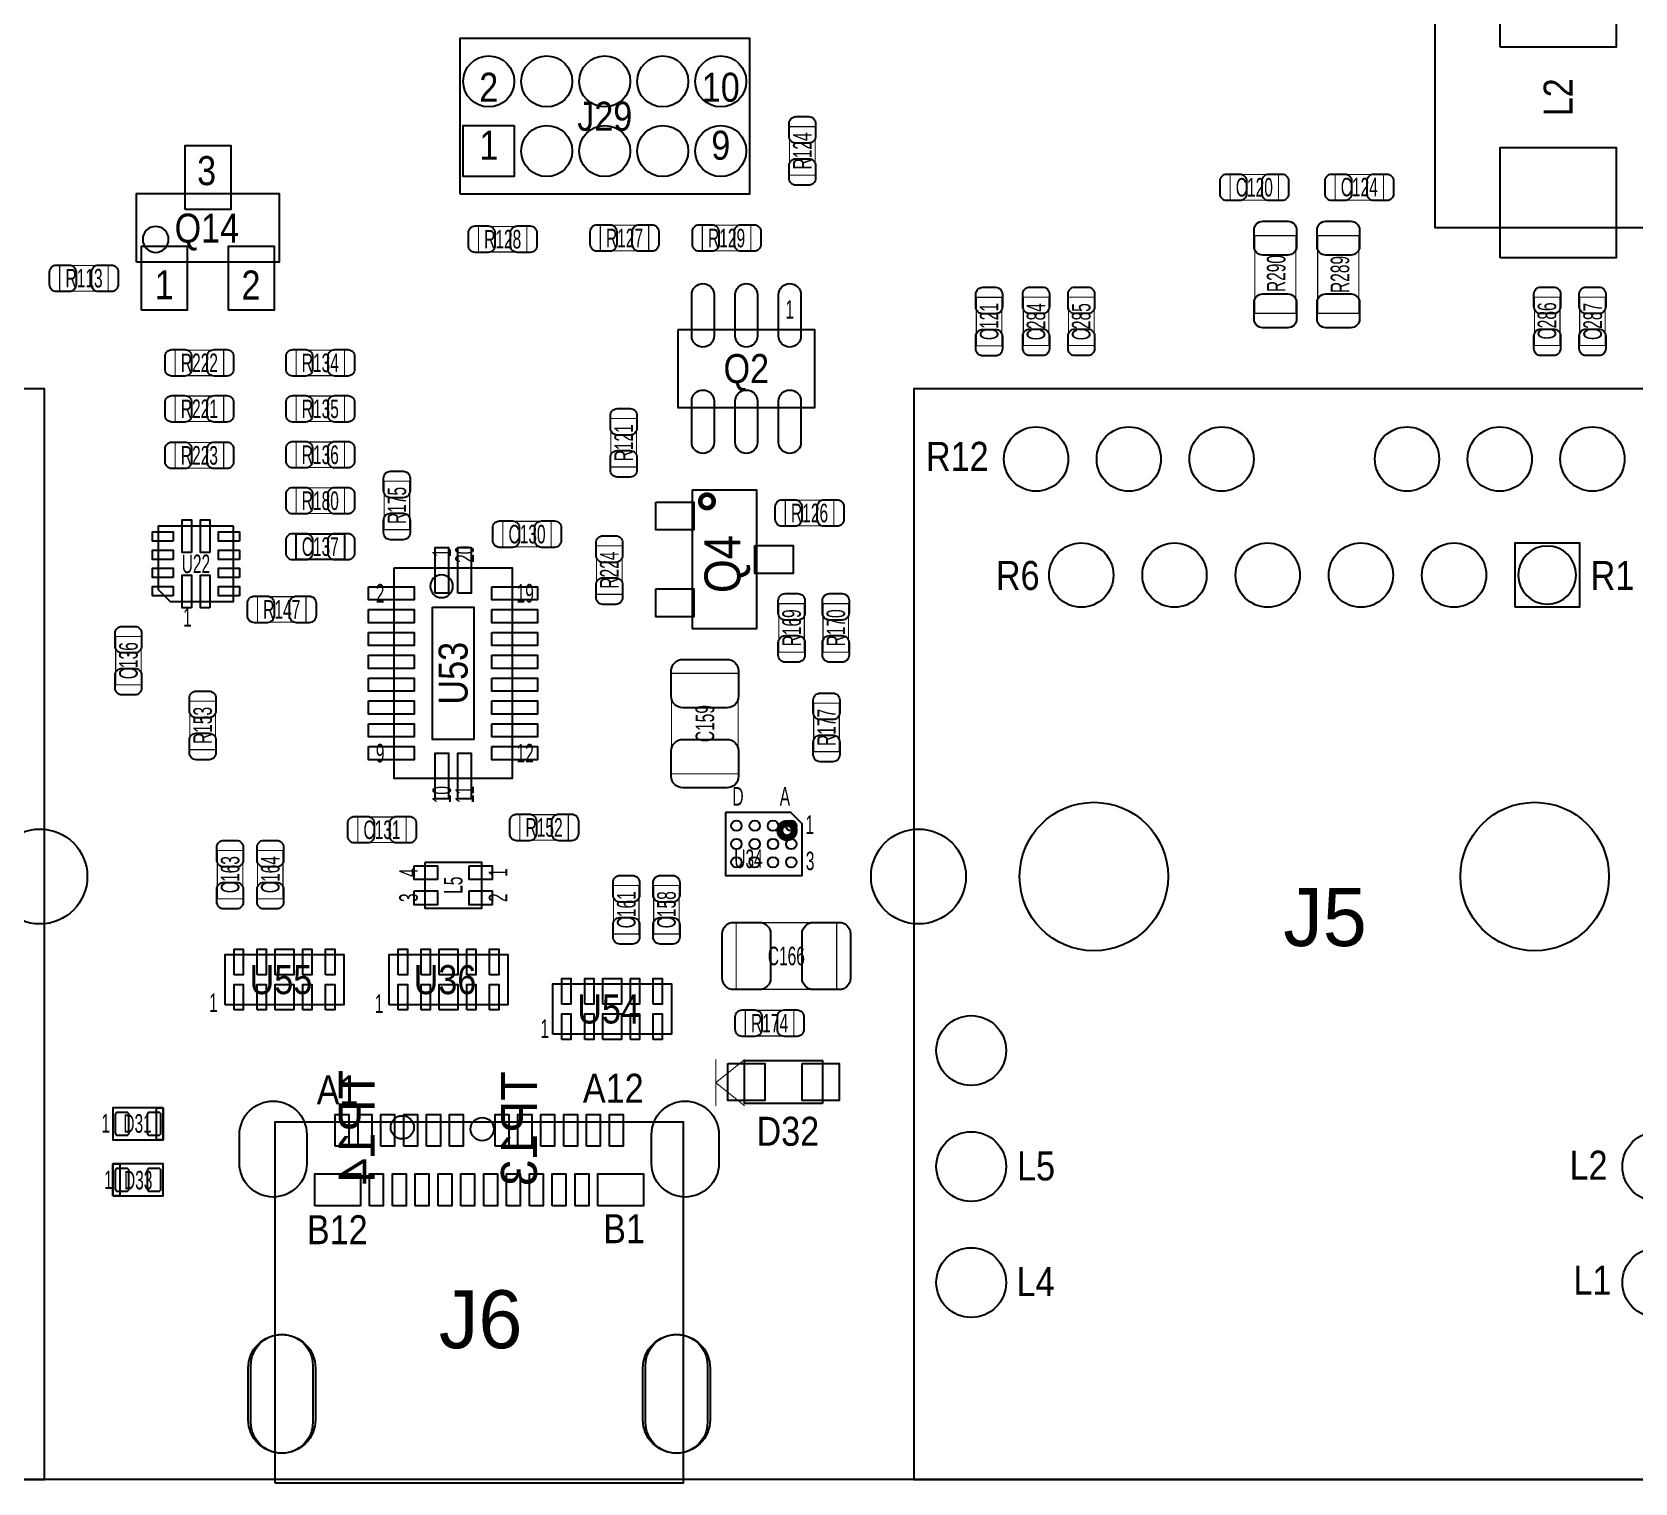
# Model space of a CAD drawing. Extents: x -31 to 174, y -12 to 124.
# Drawn here: x 85.89 to 120.98, y -0.08 to 31.69 of the extents above; entities that cross this region are included whole.
import ezdxf
from ezdxf.enums import TextEntityAlignment as Align

# ---------------------------------------------------------------- set-up
doc = ezdxf.new("R2010")
doc.units = 0
for name, color, linetype in [('BG_OUTLINE', 3, 'CONTINUOUS'), ('PG_ASSEMBLY_TOP', 140, 'CONTINUOUS'), ('PIN_BOTTOM', 2, 'CONTINUOUS'), ('PIN_TOP', 160, 'CONTINUOUS'), ('RD_ASSEMBLY_BOTTOM', 140, 'CONTINUOUS'), ('RD_ASSEMBLY_TOP', 140, 'CONTINUOUS')]:
    doc.layers.add(name, color=color, linetype=linetype)

msp = doc.modelspace()

# ---------------------------------------------------------------- linework, layer by layer
at = {"layer": 'BG_OUTLINE'}
msp.add_lwpolyline([(0, 0), (0, 46.233588), (5.526532, 46.233588, 0.413393), (6.522212, 47.232062), (6.522212, 48.731932, 0.414214), (5.522214, 49.73193), (0, 49.73193), (0, 74.98207), (5.522214, 74.98207, 0.414214), (6.522212, 75.982068), (6.522212, 77.481938, 0.413393), (5.526532, 78.480412), (0, 78.480412), (0, 89.662), (150.622, 89.662), (150.622, 0)], format="xyb", close=True, dxfattribs=at)
at = {"layer": 'PG_ASSEMBLY_TOP'}
for points in [[(121.995184, 27.40914), (121.995184, 33.1089), (116.595144, 33.1089), (116.595144, 27.40914), (121.995184, 27.40914)], [(95.25, 28.1432), (101.6, 28.1432), (101.6, 31.5468), (95.25, 31.5468), (95.25, 28.1432)], [(88.175592, 26.652728), (88.175592, 28.152852), (91.295728, 28.152852), (91.295728, 26.652728), (88.175592, 26.652728)], [(100.023676, 25.170384), (100.023676, 23.470616), (103.023924, 23.470616), (103.023924, 25.170384), (100.023676, 25.170384)], [(68.628006, 0), (86.15807, 0), (86.15807, 23.880064), (68.628006, 23.880064), (68.628006, 0)], [(105.192322, 0), (122.722386, 0), (122.722386, 23.880064), (105.192322, 23.880064), (105.192322, 0)], [(90.299032, 20.870672), (88.649048, 20.870672), (88.649048, 19.485356), (88.913716, 19.220688), (90.299032, 19.220688), (90.299032, 20.870672)], [(91.666822, 20.141692), (91.666822, 20.701508), (92.727018, 20.701508), (92.727018, 20.141692), (91.666822, 20.141692)], [(93.805248, 19.95043), (93.805248, 15.35049), (96.405192, 15.35049), (96.405192, 19.95043), (93.805248, 19.95043)], [(101.067362, 14.601698), (101.067362, 13.221462), (102.747318, 13.221462), (102.747318, 14.351508), (102.497382, 14.601698), (101.067362, 14.601698)], [(94.48292, 13.51026), (94.48292, 12.5095), (95.7326, 12.5095), (95.7326, 13.51026), (94.48292, 13.51026)], [(103.18877, 8.231632), (101.48697, 8.231632), (101.48697, 9.171432), (103.18877, 9.171432), (103.18877, 8.231632)], [(88.75776, 8.135112), (87.65794, 8.135112), (87.65794, 7.435088), (88.75776, 7.435088), (88.75776, 8.135112)], [(91.205304, -0.0762), (100.145088, -0.0762), (100.145088, 7.823708), (91.205304, 7.823708), (91.205304, -0.0762)], [(87.65794, 6.210808), (88.75776, 6.210808), (88.75776, 6.910832), (87.65794, 6.910832), (87.65794, 6.210808)]]:
    msp.add_lwpolyline(points, dxfattribs=at)
for points, const_width in [([(102.470712, 29.615638), (103.030528, 29.615638), (103.030528, 28.555442), (102.470712, 28.555442), (102.470712, 29.615638)], 0.024892), ([(112.114838, 28.009342), (112.114838, 28.569158), (113.175034, 28.569158), (113.175034, 28.009342), (112.114838, 28.009342)], 0.024892), ([(115.472972, 28.569158), (115.472972, 28.009342), (114.412776, 28.009342), (114.412776, 28.569158), (115.472972, 28.569158)], 0.024892), ([(95.659702, 26.872692), (95.659702, 27.432508), (96.719898, 27.432508), (96.719898, 26.872692), (95.659702, 26.872692)], 0.024892), ([(99.386898, 27.457908), (99.386898, 26.898092), (98.326702, 26.898092), (98.326702, 27.457908), (99.386898, 27.457908)], 0.024892), ([(101.622098, 27.457908), (101.622098, 26.898092), (100.561902, 26.898092), (100.561902, 27.457908), (101.622098, 27.457908)], 0.024892), ([(113.555018, 25.529286), (112.654842, 25.529286), (112.654842, 27.229054), (113.555018, 27.229054), (113.555018, 25.529286)], 0.024892), ([(114.932968, 25.529286), (114.032792, 25.529286), (114.032792, 27.229054), (114.932968, 27.229054), (114.932968, 25.529286)], 0.024892), ([(86.491572, 26.016712), (86.491572, 26.576528), (87.551768, 26.576528), (87.551768, 26.016712), (86.491572, 26.016712)], 0.024892), ([(106.558842, 25.879298), (107.118658, 25.879298), (107.118658, 24.819102), (106.558842, 24.819102), (106.558842, 25.879298)], 0.024892), ([(108.147358, 24.825452), (107.587542, 24.825452), (107.587542, 25.885648), (108.147358, 25.885648), (108.147358, 24.825452)], 0.024892), ([(109.13745, 24.825452), (108.577634, 24.825452), (108.577634, 25.885648), (109.13745, 25.885648), (109.13745, 24.825452)], 0.024892), ([(119.337328, 24.825452), (118.777512, 24.825452), (118.777512, 25.885648), (119.337328, 25.885648), (119.337328, 24.825452)], 0.024892), ([(120.32742, 24.825452), (119.767604, 24.825452), (119.767604, 25.885648), (120.32742, 25.885648), (120.32742, 24.825452)], 0.024892), ([(89.020142, 24.16556), (89.020142, 24.725376), (90.080338, 24.725376), (90.080338, 24.16556), (89.020142, 24.16556)], 0.024892), ([(92.727018, 24.725376), (92.727018, 24.16556), (91.666822, 24.16556), (91.666822, 24.725376), (92.727018, 24.725376)], 0.024892), ([(90.080338, 23.719536), (90.080338, 23.15972), (89.020142, 23.15972), (89.020142, 23.719536), (90.080338, 23.719536)], 0.024892), ([(91.666822, 23.15972), (91.666822, 23.719536), (92.727018, 23.719536), (92.727018, 23.15972), (91.666822, 23.15972)], 0.024892), ([(99.118928, 22.16531), (98.559112, 22.16531), (98.559112, 23.225506), (99.118928, 23.225506), (99.118928, 22.16531)], 0.024892), ([(89.020142, 22.140164), (89.020142, 22.69998), (90.080338, 22.69998), (90.080338, 22.140164), (89.020142, 22.140164)], 0.024892), ([(92.727018, 22.713696), (92.727018, 22.15388), (91.666822, 22.15388), (91.666822, 22.713696), (92.727018, 22.713696)], 0.024892), ([(93.593412, 21.853398), (94.153228, 21.853398), (94.153228, 20.793202), (93.593412, 20.793202), (93.593412, 21.853398)], 0.024892), ([(91.666822, 21.14804), (91.666822, 21.707856), (92.727018, 21.707856), (92.727018, 21.14804), (91.666822, 21.14804)], 0.024892), ([(102.378002, 20.878292), (102.378002, 21.438108), (103.438198, 21.438108), (103.438198, 20.878292), (102.378002, 20.878292)], 0.024892), ([(96.193102, 20.416012), (96.193102, 20.975828), (97.253298, 20.975828), (97.253298, 20.416012), (96.193102, 20.416012)], 0.024892), ([(98.244152, 20.438618), (98.803968, 20.438618), (98.803968, 19.378422), (98.244152, 19.378422), (98.244152, 20.438618)], 0.024892), ([(91.883738, 19.327368), (91.883738, 18.767552), (90.823542, 18.767552), (90.823542, 19.327368), (91.883738, 19.327368)], 0.024892), ([(102.234492, 19.173698), (102.794308, 19.173698), (102.794308, 18.113502), (102.234492, 18.113502), (102.234492, 19.173698)], 0.024892), ([(103.762048, 18.113502), (103.202232, 18.113502), (103.202232, 19.173698), (103.762048, 19.173698), (103.762048, 18.113502)], 0.024892), ([(87.715852, 18.454878), (88.275668, 18.454878), (88.275668, 17.394682), (87.715852, 17.394682), (87.715852, 18.454878)], 0.024892), ([(101.347016, 15.448026), (99.887024, 15.448026), (99.887024, 17.648174), (101.347016, 17.648174), (101.347016, 15.448026)], 0.024892), ([(89.901268, 15.977362), (89.341452, 15.977362), (89.341452, 17.037558), (89.901268, 17.037558), (89.901268, 15.977362)], 0.024892), ([(103.558848, 15.934182), (102.999032, 15.934182), (102.999032, 16.994378), (103.558848, 16.994378), (103.558848, 15.934182)], 0.024892), ([(94.078298, 14.503908), (94.078298, 13.944092), (93.018102, 13.944092), (93.018102, 14.503908), (94.078298, 14.503908)], 0.024892), ([(96.566482, 13.994892), (96.566482, 14.554708), (97.626678, 14.554708), (97.626678, 13.994892), (96.566482, 13.994892)], 0.024892), ([(90.501978, 12.71143), (89.942162, 12.71143), (89.942162, 13.771626), (90.501978, 13.771626), (90.501978, 12.71143)], 0.024892), ([(90.822018, 13.771626), (91.381834, 13.771626), (91.381834, 12.71143), (90.822018, 12.71143), (90.822018, 13.771626)], 0.024892), ([(98.615246, 13.002006), (99.175062, 13.002006), (99.175062, 11.94181), (98.615246, 11.94181), (98.615246, 13.002006)], 0.024892), ([(100.054918, 11.94181), (99.495102, 11.94181), (99.495102, 13.002006), (100.054918, 13.002006), (100.054918, 11.94181)], 0.024892), ([(101.300026, 10.730484), (101.300026, 12.190476), (103.500174, 12.190476), (103.500174, 10.730484), (101.300026, 10.730484)], 0.024892), ([(101.502972, 9.709912), (101.502972, 10.269728), (102.563168, 10.269728), (102.563168, 9.709912), (101.502972, 9.709912)], 0.024892), ([(100.85451, 8.687308), (100.85451, 9.195308)], 0.0254), ([(101.48951, 9.195308), (100.85451, 8.687308)], 0.0254), ([(100.85451, 8.179308), (100.85451, 8.687308)], 0.0254), ([(100.85451, 8.687308), (101.48951, 8.179308)], 0.0254)]:
    msp.add_lwpolyline(points, dxfattribs=dict(at, const_width=const_width))
msp.add_lwpolyline([(88.876632, 27.14879, 1), (88.308688, 27.14879, 1)], format="xyb", close=True, dxfattribs=at)
for points in [[(100.343716, 21.662136), (101.743764, 21.662136), (101.743764, 18.622264), (100.343716, 18.622264)], [(90.112088, 10.39241), (90.112088, 11.49223), (92.712032, 11.49223), (92.712032, 10.39241)], [(93.703648, 10.39241), (93.703648, 11.49223), (96.303592, 11.49223), (96.303592, 10.39241)], [(97.285048, 9.74979), (97.285048, 10.84961), (99.884992, 10.84961), (99.884992, 9.74979)], [(88.75776, 8.135112), (88.75776, 7.435088), (88.6079, 7.435088), (88.6079, 8.135112)], [(87.65794, 6.210808), (87.65794, 6.910832), (87.8078, 6.910832), (87.8078, 6.210808)]]:
    msp.add_lwpolyline(points, close=True, dxfattribs=at)
for points, const_width in [([(100.810822, 21.4122, 1), (100.514658, 21.4122, 1), (100.810822, 21.4122)], 0.1016), ([(102.573074, 14.207236, 0.999644), (102.258114, 14.207236, 1.000356), (102.573074, 14.207236)], 0.1524)]:
    msp.add_lwpolyline(points, format="xyb", dxfattribs=dict(at, const_width=const_width))
for points in [[(119.69242, 19.800062, 1), (118.42242, 19.800062, 1), (119.69242, 19.800062)], [(95.101156, 19.55546, 1), (94.601284, 19.55546, 1), (95.101156, 19.55546)]]:
    msp.add_lwpolyline(points, format="xyb", dxfattribs=at)
at = {"layer": 'PIN_BOTTOM'}
for points in [[(96.4438, 29.6418), (96.4438, 28.5242), (95.3262, 28.5242), (95.3262, 29.6418)], [(118.353332, 19.095974), (118.353332, 20.503896), (119.761254, 20.503896), (119.761254, 19.095974)]]:
    msp.add_lwpolyline(points, close=True, dxfattribs=at)
for points in [[(91.901264, 7.547102), (91.901264, 6.92023, -1), (90.428064, 6.92023), (90.428064, 7.547102, -1)], [(99.449128, 6.92023), (99.449128, 7.547102, -1), (100.922328, 7.547102), (100.922328, 6.92023, -1)], [(92.032201, 2.496693), (92.032201, 1.250823, -1), (90.678127, 1.250823), (90.678127, 2.496693, -1)], [(100.672265, 2.496693), (100.672265, 1.250823, -1), (99.318191, 1.250823), (99.318191, 2.496693, -1)]]:
    msp.add_lwpolyline(points, format="xyb", close=True, dxfattribs=at)
for centre, radius in [((95.885, 30.607), 0.5588), ((97.155, 30.607), 0.5588), ((98.425, 30.607), 0.5588), ((99.695, 30.607), 0.5588), ((100.965, 30.607), 0.5588), ((97.155, 29.083), 0.5588), ((98.425, 29.083), 0.5588), ((99.695, 29.083), 0.5588), ((100.965, 29.083), 0.5588), ((107.86745, 22.340062), 0.703961), ((109.897418, 22.340062), 0.703961), ((111.927386, 22.340062), 0.703961), ((115.987322, 22.340062), 0.703961), ((118.017544, 22.340062), 0.703961), ((120.047512, 22.340062), 0.703961), ((108.857542, 19.800062), 0.703961), ((110.897416, 19.800062), 0.703961), ((112.937544, 19.800062), 0.703961), ((114.977418, 19.800062), 0.703961), ((117.017546, 19.800062), 0.703961), ((109.13237, 13.200126), 1.624965), ((118.782338, 13.200126), 1.624965), ((86.057994, 13.200126), 1.038987), ((105.292398, 13.200126), 1.038987), ((106.447336, 9.390126), 0.764032), ((93.992446, 7.708646), 0.254), ((95.742506, 7.6708), 0.254), ((106.447336, 6.850126), 0.764032), ((121.467372, 6.850126), 0.764032), ((106.447336, 4.310126), 0.764032), ((121.467372, 4.310126), 0.764032)]:
    msp.add_circle(centre, radius, dxfattribs=at)
at = {"layer": 'PIN_TOP'}
for points in [[(118.025164, 31.35884), (118.025164, 33.77184), (120.565164, 33.77184), (120.565164, 31.35884)], [(96.4438, 29.6418), (96.4438, 28.5242), (95.3262, 28.5242), (95.3262, 29.6418)], [(89.235534, 27.80284), (89.235534, 29.202888), (90.235532, 29.202888), (90.235532, 27.80284)], [(118.025164, 26.7462), (118.025164, 29.1592), (120.565164, 29.1592), (120.565164, 26.7462)], [(88.285574, 25.602692), (88.285574, 27.00274), (89.285572, 27.00274), (89.285572, 25.602692)], [(90.185494, 25.602692), (90.185494, 27.00274), (91.185492, 27.00274), (91.185492, 25.602692)], [(99.539806, 21.39696), (100.378006, 21.39696), (100.378006, 20.78736), (99.539806, 20.78736)], [(88.977724, 20.544028), (88.520524, 20.544028), (88.520524, 20.747228), (88.977724, 20.747228)], [(89.375742, 20.295616), (89.172542, 20.295616), (89.172542, 21.006816), (89.375742, 21.006816)], [(89.775538, 20.295616), (89.572338, 20.295616), (89.572338, 21.006816), (89.775538, 21.006816)], [(90.427556, 20.544028), (89.970356, 20.544028), (89.970356, 20.747228), (90.427556, 20.747228)], [(94.71025, 19.400266), (94.71025, 20.400264), (95.000318, 20.400264), (95.000318, 19.400266)], [(95.210122, 19.400266), (95.210122, 20.400264), (95.50019, 20.400264), (95.50019, 19.400266)], [(101.709474, 20.447), (102.547674, 20.447), (102.547674, 19.8374), (101.709474, 19.8374)], [(118.353332, 19.095974), (118.353332, 20.503896), (119.761254, 20.503896), (119.761254, 19.095974)], [(88.977724, 20.143978), (88.520524, 20.143978), (88.520524, 20.347178), (88.977724, 20.347178)], [(90.427556, 20.143978), (89.970356, 20.143978), (89.970356, 20.347178), (90.427556, 20.347178)], [(88.977724, 19.744182), (88.520524, 19.744182), (88.520524, 19.947382), (88.977724, 19.947382)], [(89.375742, 19.084544), (89.172542, 19.084544), (89.172542, 19.795744), (89.375742, 19.795744)], [(89.775538, 19.084544), (89.572338, 19.084544), (89.572338, 19.795744), (89.775538, 19.795744)], [(90.427556, 19.744182), (89.970356, 19.744182), (89.970356, 19.947382), (90.427556, 19.947382)], [(88.977724, 19.344132), (88.520524, 19.344132), (88.520524, 19.547332), (88.977724, 19.547332)], [(90.427556, 19.344132), (89.970356, 19.344132), (89.970356, 19.547332), (90.427556, 19.547332)], [(93.255211, 19.545554), (94.255209, 19.545554), (94.255209, 19.255486), (93.255211, 19.255486)], [(95.955231, 19.545554), (96.955229, 19.545554), (96.955229, 19.255486), (95.955231, 19.255486)], [(99.539806, 19.49704), (100.378006, 19.49704), (100.378006, 18.88744), (99.539806, 18.88744)], [(93.255211, 19.045428), (94.255209, 19.045428), (94.255209, 18.75536), (93.255211, 18.75536)], [(94.655259, 19.100419), (95.555181, 19.100419), (95.555181, 16.200501), (94.655259, 16.200501)], [(95.955231, 19.045428), (96.955229, 19.045428), (96.955229, 18.75536), (95.955231, 18.75536)], [(93.255211, 18.545556), (94.255209, 18.545556), (94.255209, 18.255488), (93.255211, 18.255488)], [(95.955231, 18.545556), (96.955229, 18.545556), (96.955229, 18.255488), (95.955231, 18.255488)], [(93.255211, 18.04543), (94.255209, 18.04543), (94.255209, 17.755362), (93.255211, 17.755362)], [(95.955231, 18.04543), (96.955229, 18.04543), (96.955229, 17.755362), (95.955231, 17.755362)], [(93.255211, 17.545558), (94.255209, 17.545558), (94.255209, 17.25549), (93.255211, 17.25549)], [(95.955231, 17.545558), (96.955229, 17.545558), (96.955229, 17.25549), (95.955231, 17.25549)], [(93.255211, 17.045432), (94.255209, 17.045432), (94.255209, 16.755364), (93.255211, 16.755364)], [(95.955231, 17.045432), (96.955229, 17.045432), (96.955229, 16.755364), (95.955231, 16.755364)], [(93.255211, 16.54556), (94.255209, 16.54556), (94.255209, 16.255492), (93.255211, 16.255492)], [(95.955231, 16.54556), (96.955229, 16.54556), (96.955229, 16.255492), (95.955231, 16.255492)], [(93.255211, 16.045434), (94.255209, 16.045434), (94.255209, 15.755366), (93.255211, 15.755366)], [(94.71025, 14.900402), (94.71025, 15.9004), (95.000318, 15.9004), (95.000318, 14.900402)], [(95.210122, 14.900402), (95.210122, 15.9004), (95.50019, 15.9004), (95.50019, 14.900402)], [(95.955231, 16.045434), (96.955229, 16.045434), (96.955229, 15.755366), (95.955231, 15.755366)], [(94.25432, 13.4366), (94.76232, 13.4366), (94.76232, 13.1318), (94.25432, 13.1318)], [(95.4532, 13.4366), (95.9612, 13.4366), (95.9612, 13.1318), (95.4532, 13.1318)], [(94.25432, 12.88796), (94.76232, 12.88796), (94.76232, 12.58316), (94.25432, 12.58316)], [(95.4532, 12.88796), (95.9612, 12.88796), (95.9612, 12.58316), (95.4532, 12.58316)], [(90.311986, 11.047984), (90.311986, 11.606784), (90.511884, 11.606784), (90.511884, 11.047984)], [(90.811858, 11.047984), (90.811858, 11.606784), (91.011756, 11.606784), (91.011756, 11.047984)], [(91.20886, 11.047984), (91.20886, 11.606784), (91.61526, 11.606784), (91.61526, 11.047984)], [(91.81211, 11.047984), (91.81211, 11.606784), (92.012008, 11.606784), (92.012008, 11.047984)], [(92.311982, 11.047984), (92.311982, 11.606784), (92.51188, 11.606784), (92.51188, 11.047984)], [(93.903546, 11.047984), (93.903546, 11.606784), (94.103444, 11.606784), (94.103444, 11.047984)], [(94.403418, 11.047984), (94.403418, 11.606784), (94.603316, 11.606784), (94.603316, 11.047984)], [(94.80042, 11.047984), (94.80042, 11.606784), (95.20682, 11.606784), (95.20682, 11.047984)], [(95.40367, 11.047984), (95.40367, 11.606784), (95.603568, 11.606784), (95.603568, 11.047984)], [(95.903542, 11.047984), (95.903542, 11.606784), (96.10344, 11.606784), (96.10344, 11.047984)], [(97.484946, 10.405364), (97.484946, 10.964164), (97.684844, 10.964164), (97.684844, 10.405364)], [(97.984818, 10.405364), (97.984818, 10.964164), (98.184716, 10.964164), (98.184716, 10.405364)], [(98.38182, 10.405364), (98.38182, 10.964164), (98.78822, 10.964164), (98.78822, 10.405364)], [(98.98507, 10.405364), (98.98507, 10.964164), (99.184968, 10.964164), (99.184968, 10.405364)], [(99.484942, 10.405364), (99.484942, 10.964164), (99.68484, 10.964164), (99.68484, 10.405364)], [(90.311986, 10.277856), (90.311986, 10.836656), (90.511884, 10.836656), (90.511884, 10.277856)], [(90.811858, 10.277856), (90.811858, 10.836656), (91.011756, 10.836656), (91.011756, 10.277856)], [(91.20886, 10.277856), (91.20886, 10.836656), (91.61526, 10.836656), (91.61526, 10.277856)], [(91.81211, 10.277856), (91.81211, 10.836656), (92.012008, 10.836656), (92.012008, 10.277856)], [(92.311982, 10.277856), (92.311982, 10.836656), (92.51188, 10.836656), (92.51188, 10.277856)], [(93.903546, 10.277856), (93.903546, 10.836656), (94.103444, 10.836656), (94.103444, 10.277856)], [(94.403418, 10.277856), (94.403418, 10.836656), (94.603316, 10.836656), (94.603316, 10.277856)], [(94.80042, 10.277856), (94.80042, 10.836656), (95.20682, 10.836656), (95.20682, 10.277856)], [(95.40367, 10.277856), (95.40367, 10.836656), (95.603568, 10.836656), (95.603568, 10.277856)], [(95.903542, 10.277856), (95.903542, 10.836656), (96.10344, 10.836656), (96.10344, 10.277856)], [(97.484946, 9.635236), (97.484946, 10.194036), (97.684844, 10.194036), (97.684844, 9.635236)], [(97.984818, 9.635236), (97.984818, 10.194036), (98.184716, 10.194036), (98.184716, 9.635236)], [(98.38182, 9.635236), (98.38182, 10.194036), (98.78822, 10.194036), (98.78822, 9.635236)], [(98.98507, 9.635236), (98.98507, 10.194036), (99.184968, 10.194036), (99.184968, 9.635236)], [(99.484942, 9.635236), (99.484942, 10.194036), (99.68484, 10.194036), (99.68484, 9.635236)], [(101.11867, 9.107932), (101.93147, 9.107932), (101.93147, 8.295132), (101.11867, 8.295132)], [(102.74427, 9.107932), (103.55707, 9.107932), (103.55707, 8.295132), (102.74427, 8.295132)], [(92.525088, 7.29361), (92.525088, 7.993634), (92.825062, 7.993634), (92.825062, 7.29361)], [(93.02496, 7.29361), (93.02496, 7.993634), (93.324934, 7.993634), (93.324934, 7.29361)], [(93.525086, 7.29361), (93.525086, 7.993634), (93.82506, 7.993634), (93.82506, 7.29361)], [(94.024958, 7.29361), (94.024958, 7.993634), (94.324932, 7.993634), (94.324932, 7.29361)], [(94.525084, 7.29361), (94.525084, 7.993634), (94.825058, 7.993634), (94.825058, 7.29361)], [(95.024956, 7.29361), (95.024956, 7.993634), (95.32493, 7.993634), (95.32493, 7.29361)], [(96.025208, 7.29361), (96.025208, 7.993634), (96.325182, 7.993634), (96.325182, 7.29361)], [(96.52508, 7.29361), (96.52508, 7.993634), (96.825054, 7.993634), (96.825054, 7.29361)], [(97.025206, 7.29361), (97.025206, 7.993634), (97.32518, 7.993634), (97.32518, 7.29361)], [(97.525078, 7.29361), (97.525078, 7.993634), (97.825052, 7.993634), (97.825052, 7.29361)], [(98.025204, 7.29361), (98.025204, 7.993634), (98.325178, 7.993634), (98.325178, 7.29361)], [(98.525076, 7.29361), (98.525076, 7.993634), (98.82505, 7.993634), (98.82505, 7.29361)], [(92.075, 5.993638), (92.075, 6.693662), (93.074998, 6.693662), (93.074998, 5.993638)], [(93.27515, 5.993638), (93.27515, 6.693662), (93.575124, 6.693662), (93.575124, 5.993638)], [(93.775022, 5.993638), (93.775022, 6.693662), (94.074996, 6.693662), (94.074996, 5.993638)], [(94.275148, 5.993638), (94.275148, 6.693662), (94.575122, 6.693662), (94.575122, 5.993638)], [(94.77502, 5.993638), (94.77502, 6.693662), (95.074994, 6.693662), (95.074994, 5.993638)], [(95.275146, 5.993638), (95.275146, 6.693662), (95.57512, 6.693662), (95.57512, 5.993638)], [(95.775018, 5.993638), (95.775018, 6.693662), (96.074992, 6.693662), (96.074992, 5.993638)], [(96.275144, 5.993638), (96.275144, 6.693662), (96.575118, 6.693662), (96.575118, 5.993638)], [(96.775016, 5.993638), (96.775016, 6.693662), (97.07499, 6.693662), (97.07499, 5.993638)], [(97.275142, 5.993638), (97.275142, 6.693662), (97.575116, 6.693662), (97.575116, 5.993638)], [(97.775014, 5.993638), (97.775014, 6.693662), (98.074988, 6.693662), (98.074988, 5.993638)], [(98.27514, 5.993638), (98.27514, 6.693662), (99.275138, 6.693662), (99.275138, 5.993638)]]:
    msp.add_lwpolyline(points, close=True, dxfattribs=at)
for points in [[(103.040688, 29.685488), (103.040688, 29.40558, -0.414846), (102.890574, 29.255466), (102.610666, 29.255466, -0.414846), (102.460552, 29.40558), (102.460552, 29.685488, -0.414846), (102.610666, 29.835602), (102.890574, 29.835602, -0.414846)], [(102.460552, 28.485592), (102.460552, 28.7655, -0.414846), (102.610666, 28.915614), (102.890574, 28.915614, -0.414846), (103.040688, 28.7655), (103.040688, 28.485592, -0.414846), (102.890574, 28.335478), (102.610666, 28.335478, -0.414846)], [(112.044988, 28.579318), (112.324896, 28.579318, -0.414846), (112.47501, 28.429204), (112.47501, 28.149296, -0.414846), (112.324896, 27.999182), (112.044988, 27.999182, -0.414846), (111.894874, 28.149296), (111.894874, 28.429204, -0.414846)], [(113.244884, 27.999182), (112.964976, 27.999182, -0.414846), (112.814862, 28.149296), (112.814862, 28.429204, -0.414846), (112.964976, 28.579318), (113.244884, 28.579318, -0.414846), (113.394998, 28.429204), (113.394998, 28.149296, -0.414846)], [(114.342926, 28.579318), (114.622834, 28.579318, -0.414846), (114.772948, 28.429204), (114.772948, 28.149296, -0.414846), (114.622834, 27.999182), (114.342926, 27.999182, -0.414846), (114.192812, 28.149296), (114.192812, 28.429204, -0.414846)], [(115.542822, 27.999182), (115.262914, 27.999182, -0.414846), (115.1128, 28.149296), (115.1128, 28.429204, -0.414846), (115.262914, 28.579318), (115.542822, 28.579318, -0.414846), (115.692936, 28.429204), (115.692936, 28.149296, -0.414846)], [(95.589852, 27.442668), (95.86976, 27.442668, -0.414846), (96.019874, 27.292554), (96.019874, 27.012646, -0.414846), (95.86976, 26.862532), (95.589852, 26.862532, -0.414846), (95.439738, 27.012646), (95.439738, 27.292554, -0.414846)], [(96.789748, 26.862532), (96.50984, 26.862532, -0.414846), (96.359726, 27.012646), (96.359726, 27.292554, -0.414846), (96.50984, 27.442668), (96.789748, 27.442668, -0.414846), (96.939862, 27.292554), (96.939862, 27.012646, -0.414846)], [(98.256852, 27.468068), (98.53676, 27.468068, -0.414846), (98.686874, 27.317954), (98.686874, 27.038046, -0.414846), (98.53676, 26.887932), (98.256852, 26.887932, -0.414846), (98.106738, 27.038046), (98.106738, 27.317954, -0.414846)], [(99.456748, 26.887932), (99.17684, 26.887932, -0.414846), (99.026726, 27.038046), (99.026726, 27.317954, -0.414846), (99.17684, 27.468068), (99.456748, 27.468068, -0.414846), (99.606862, 27.317954), (99.606862, 27.038046, -0.414846)], [(100.492052, 27.468068), (100.77196, 27.468068, -0.414846), (100.922074, 27.317954), (100.922074, 27.038046, -0.414846), (100.77196, 26.887932), (100.492052, 26.887932, -0.414846), (100.341938, 27.038046), (100.341938, 27.317954, -0.414846)], [(101.691948, 26.887932), (101.41204, 26.887932, -0.414846), (101.261926, 27.038046), (101.261926, 27.317954, -0.414846), (101.41204, 27.468068), (101.691948, 27.468068, -0.414846), (101.842062, 27.317954), (101.842062, 27.038046, -0.414846)], [(113.570004, 27.354276), (113.570004, 26.994104, -0.414556), (113.380012, 26.804112), (112.829848, 26.804112, -0.414556), (112.639856, 26.994104), (112.639856, 27.354276, -0.414556), (112.829848, 27.544268), (113.380012, 27.544268, -0.414556)], [(114.947954, 27.354276), (114.947954, 26.994104, -0.414556), (114.757962, 26.804112), (114.207798, 26.804112, -0.414556), (114.017806, 26.994104), (114.017806, 27.354276, -0.414556), (114.207798, 27.544268), (114.757962, 27.544268, -0.414556)], [(86.421722, 26.586688), (86.70163, 26.586688, -0.414846), (86.851744, 26.436574), (86.851744, 26.156666, -0.414846), (86.70163, 26.006552), (86.421722, 26.006552, -0.414846), (86.271608, 26.156666), (86.271608, 26.436574, -0.414846)], [(87.621618, 26.006552), (87.34171, 26.006552, -0.414846), (87.191596, 26.156666), (87.191596, 26.436574, -0.414846), (87.34171, 26.586688), (87.621618, 26.586688, -0.414846), (87.771732, 26.436574), (87.771732, 26.156666, -0.414846)], [(100.328857, 25.035637), (100.328857, 25.935559, -1), (100.818823, 25.935559), (100.818823, 25.035637, -1)], [(101.278817, 25.035637), (101.278817, 25.935559, -1), (101.768783, 25.935559), (101.768783, 25.035637, -1)], [(102.228777, 25.035637), (102.228777, 25.935559, -1), (102.718743, 25.935559), (102.718743, 25.035637, -1)], [(107.128818, 25.949148), (107.128818, 25.66924, -0.414846), (106.978704, 25.519126), (106.698796, 25.519126, -0.414846), (106.548682, 25.66924), (106.548682, 25.949148, -0.414846), (106.698796, 26.099262), (106.978704, 26.099262, -0.414846)], [(108.157518, 25.955498), (108.157518, 25.67559, -0.414846), (108.007404, 25.525476), (107.727496, 25.525476, -0.414846), (107.577382, 25.67559), (107.577382, 25.955498, -0.414846), (107.727496, 26.105612), (108.007404, 26.105612, -0.414846)], [(109.14761, 25.955498), (109.14761, 25.67559, -0.414846), (108.997496, 25.525476), (108.717588, 25.525476, -0.414846), (108.567474, 25.67559), (108.567474, 25.955498, -0.414846), (108.717588, 26.105612), (108.997496, 26.105612, -0.414846)], [(119.347488, 25.955498), (119.347488, 25.67559, -0.414846), (119.197374, 25.525476), (118.917466, 25.525476, -0.414846), (118.767352, 25.67559), (118.767352, 25.955498, -0.414846), (118.917466, 26.105612), (119.197374, 26.105612, -0.414846)], [(120.33758, 25.955498), (120.33758, 25.67559, -0.414846), (120.187466, 25.525476), (119.907558, 25.525476, -0.414846), (119.757444, 25.67559), (119.757444, 25.955498, -0.414846), (119.907558, 26.105612), (120.187466, 26.105612, -0.414846)], [(112.639856, 25.404064), (112.639856, 25.764236, -0.414556), (112.829848, 25.954228), (113.380012, 25.954228, -0.414556), (113.570004, 25.764236), (113.570004, 25.404064, -0.414556), (113.380012, 25.214072), (112.829848, 25.214072, -0.414556)], [(114.017806, 25.404064), (114.017806, 25.764236, -0.414556), (114.207798, 25.954228), (114.757962, 25.954228, -0.414556), (114.947954, 25.764236), (114.947954, 25.404064, -0.414556), (114.757962, 25.214072), (114.207798, 25.214072, -0.414556)], [(106.548682, 24.749252), (106.548682, 25.02916, -0.414846), (106.698796, 25.179274), (106.978704, 25.179274, -0.414846), (107.128818, 25.02916), (107.128818, 24.749252, -0.414846), (106.978704, 24.599138), (106.698796, 24.599138, -0.414846)], [(107.577382, 24.755602), (107.577382, 25.03551, -0.414846), (107.727496, 25.185624), (108.007404, 25.185624, -0.414846), (108.157518, 25.03551), (108.157518, 24.755602, -0.414846), (108.007404, 24.605488), (107.727496, 24.605488, -0.414846)], [(108.567474, 24.755602), (108.567474, 25.03551, -0.414846), (108.717588, 25.185624), (108.997496, 25.185624, -0.414846), (109.14761, 25.03551), (109.14761, 24.755602, -0.414846), (108.997496, 24.605488), (108.717588, 24.605488, -0.414846)], [(118.767352, 24.755602), (118.767352, 25.03551, -0.414846), (118.917466, 25.185624), (119.197374, 25.185624, -0.414846), (119.347488, 25.03551), (119.347488, 24.755602, -0.414846), (119.197374, 24.605488), (118.917466, 24.605488, -0.414846)], [(119.757444, 24.755602), (119.757444, 25.03551, -0.414846), (119.907558, 25.185624), (120.187466, 25.185624, -0.414846), (120.33758, 25.03551), (120.33758, 24.755602, -0.414846), (120.187466, 24.605488), (119.907558, 24.605488, -0.414846)], [(88.950292, 24.735536), (89.2302, 24.735536, -0.414846), (89.380314, 24.585422), (89.380314, 24.305514, -0.414846), (89.2302, 24.1554), (88.950292, 24.1554, -0.414846), (88.800178, 24.305514), (88.800178, 24.585422, -0.414846)], [(90.150188, 24.1554), (89.87028, 24.1554, -0.414846), (89.720166, 24.305514), (89.720166, 24.585422, -0.414846), (89.87028, 24.735536), (90.150188, 24.735536, -0.414846), (90.300302, 24.585422), (90.300302, 24.305514, -0.414846)], [(91.596972, 24.735536), (91.87688, 24.735536, -0.414846), (92.026994, 24.585422), (92.026994, 24.305514, -0.414846), (91.87688, 24.1554), (91.596972, 24.1554, -0.414846), (91.446858, 24.305514), (91.446858, 24.585422, -0.414846)], [(92.796868, 24.1554), (92.51696, 24.1554, -0.414846), (92.366846, 24.305514), (92.366846, 24.585422, -0.414846), (92.51696, 24.735536), (92.796868, 24.735536, -0.414846), (92.946982, 24.585422), (92.946982, 24.305514, -0.414846)], [(88.950292, 23.729696), (89.2302, 23.729696, -0.414846), (89.380314, 23.579582), (89.380314, 23.299674, -0.414846), (89.2302, 23.14956), (88.950292, 23.14956, -0.414846), (88.800178, 23.299674), (88.800178, 23.579582, -0.414846)], [(90.150188, 23.14956), (89.87028, 23.14956, -0.414846), (89.720166, 23.299674), (89.720166, 23.579582, -0.414846), (89.87028, 23.729696), (90.150188, 23.729696, -0.414846), (90.300302, 23.579582), (90.300302, 23.299674, -0.414846)], [(91.596972, 23.729696), (91.87688, 23.729696, -0.414846), (92.026994, 23.579582), (92.026994, 23.299674, -0.414846), (91.87688, 23.14956), (91.596972, 23.14956, -0.414846), (91.446858, 23.299674), (91.446858, 23.579582, -0.414846)], [(92.796868, 23.14956), (92.51696, 23.14956, -0.414846), (92.366846, 23.299674), (92.366846, 23.579582, -0.414846), (92.51696, 23.729696), (92.796868, 23.729696, -0.414846), (92.946982, 23.579582), (92.946982, 23.299674, -0.414846)], [(100.328857, 22.705441), (100.328857, 23.605363, -1), (100.818823, 23.605363), (100.818823, 22.705441, -1)], [(101.278817, 22.705441), (101.278817, 23.605363, -1), (101.768783, 23.605363), (101.768783, 22.705441, -1)], [(102.228777, 22.705441), (102.228777, 23.605363, -1), (102.718743, 23.605363), (102.718743, 22.705441, -1)], [(99.129088, 23.295356), (99.129088, 23.015448, -0.414846), (98.978974, 22.865334), (98.699066, 22.865334, -0.414846), (98.548952, 23.015448), (98.548952, 23.295356, -0.414846), (98.699066, 23.44547), (98.978974, 23.44547, -0.414846)], [(88.950292, 22.71014), (89.2302, 22.71014, -0.414846), (89.380314, 22.560026), (89.380314, 22.280118, -0.414846), (89.2302, 22.130004), (88.950292, 22.130004, -0.414846), (88.800178, 22.280118), (88.800178, 22.560026, -0.414846)], [(90.150188, 22.130004), (89.87028, 22.130004, -0.414846), (89.720166, 22.280118), (89.720166, 22.560026, -0.414846), (89.87028, 22.71014), (90.150188, 22.71014, -0.414846), (90.300302, 22.560026), (90.300302, 22.280118, -0.414846)], [(91.596972, 22.723856), (91.87688, 22.723856, -0.414846), (92.026994, 22.573742), (92.026994, 22.293834, -0.414846), (91.87688, 22.14372), (91.596972, 22.14372, -0.414846), (91.446858, 22.293834), (91.446858, 22.573742, -0.414846)], [(92.796868, 22.14372), (92.51696, 22.14372, -0.414846), (92.366846, 22.293834), (92.366846, 22.573742, -0.414846), (92.51696, 22.723856), (92.796868, 22.723856, -0.414846), (92.946982, 22.573742), (92.946982, 22.293834, -0.414846)], [(98.548952, 22.09546), (98.548952, 22.375368, -0.414846), (98.699066, 22.525482), (98.978974, 22.525482, -0.414846), (99.129088, 22.375368), (99.129088, 22.09546, -0.414846), (98.978974, 21.945346), (98.699066, 21.945346, -0.414846)], [(94.163388, 21.923248), (94.163388, 21.64334, -0.414846), (94.013274, 21.493226), (93.733366, 21.493226, -0.414846), (93.583252, 21.64334), (93.583252, 21.923248, -0.414846), (93.733366, 22.073362), (94.013274, 22.073362, -0.414846)], [(91.596972, 21.718016), (91.87688, 21.718016, -0.414846), (92.026994, 21.567902), (92.026994, 21.287994, -0.414846), (91.87688, 21.13788), (91.596972, 21.13788, -0.414846), (91.446858, 21.287994), (91.446858, 21.567902, -0.414846)], [(92.796868, 21.13788), (92.51696, 21.13788, -0.414846), (92.366846, 21.287994), (92.366846, 21.567902, -0.414846), (92.51696, 21.718016), (92.796868, 21.718016, -0.414846), (92.946982, 21.567902), (92.946982, 21.287994, -0.414846)], [(102.308152, 21.448268), (102.58806, 21.448268, -0.414846), (102.738174, 21.298154), (102.738174, 21.018246, -0.414846), (102.58806, 20.868132), (102.308152, 20.868132, -0.414846), (102.158038, 21.018246), (102.158038, 21.298154, -0.414846)], [(103.508048, 20.868132), (103.22814, 20.868132, -0.414846), (103.078026, 21.018246), (103.078026, 21.298154, -0.414846), (103.22814, 21.448268), (103.508048, 21.448268, -0.414846), (103.658162, 21.298154), (103.658162, 21.018246, -0.414846)], [(93.583252, 20.723352), (93.583252, 21.00326, -0.414846), (93.733366, 21.153374), (94.013274, 21.153374, -0.414846), (94.163388, 21.00326), (94.163388, 20.723352, -0.414846), (94.013274, 20.573238), (93.733366, 20.573238, -0.414846)], [(91.596972, 20.711668), (91.87688, 20.711668, -0.414846), (92.026994, 20.561554), (92.026994, 20.281646, -0.414846), (91.87688, 20.131532), (91.596972, 20.131532, -0.414846), (91.446858, 20.281646), (91.446858, 20.561554, -0.414846)], [(92.796868, 20.131532), (92.51696, 20.131532, -0.414846), (92.366846, 20.281646), (92.366846, 20.561554, -0.414846), (92.51696, 20.711668), (92.796868, 20.711668, -0.414846), (92.946982, 20.561554), (92.946982, 20.281646, -0.414846)], [(96.123252, 20.985988), (96.40316, 20.985988, -0.414846), (96.553274, 20.835874), (96.553274, 20.555966, -0.414846), (96.40316, 20.405852), (96.123252, 20.405852, -0.414846), (95.973138, 20.555966), (95.973138, 20.835874, -0.414846)], [(97.323148, 20.405852), (97.04324, 20.405852, -0.414846), (96.893126, 20.555966), (96.893126, 20.835874, -0.414846), (97.04324, 20.985988), (97.323148, 20.985988, -0.414846), (97.473262, 20.835874), (97.473262, 20.555966, -0.414846)], [(98.814128, 20.508468), (98.814128, 20.22856, -0.414846), (98.664014, 20.078446), (98.384106, 20.078446, -0.414846), (98.233992, 20.22856), (98.233992, 20.508468, -0.414846), (98.384106, 20.658582), (98.664014, 20.658582, -0.414846)], [(98.233992, 19.308572), (98.233992, 19.58848, -0.414846), (98.384106, 19.738594), (98.664014, 19.738594, -0.414846), (98.814128, 19.58848), (98.814128, 19.308572, -0.414846), (98.664014, 19.158458), (98.384106, 19.158458, -0.414846)], [(90.753692, 19.337528), (91.0336, 19.337528, -0.414846), (91.183714, 19.187414), (91.183714, 18.907506, -0.414846), (91.0336, 18.757392), (90.753692, 18.757392, -0.414846), (90.603578, 18.907506), (90.603578, 19.187414, -0.414846)], [(91.953588, 18.757392), (91.67368, 18.757392, -0.414846), (91.523566, 18.907506), (91.523566, 19.187414, -0.414846), (91.67368, 19.337528), (91.953588, 19.337528, -0.414846), (92.103702, 19.187414), (92.103702, 18.907506, -0.414846)], [(102.804468, 19.243548), (102.804468, 18.96364, -0.414846), (102.654354, 18.813526), (102.374446, 18.813526, -0.414846), (102.224332, 18.96364), (102.224332, 19.243548, -0.414846), (102.374446, 19.393662), (102.654354, 19.393662, -0.414846)], [(103.772208, 19.243548), (103.772208, 18.96364, -0.414846), (103.622094, 18.813526), (103.342186, 18.813526, -0.414846), (103.192072, 18.96364), (103.192072, 19.243548, -0.414846), (103.342186, 19.393662), (103.622094, 19.393662, -0.414846)], [(88.285828, 18.524728), (88.285828, 18.24482, -0.414846), (88.135714, 18.094706), (87.855806, 18.094706, -0.414846), (87.705692, 18.24482), (87.705692, 18.524728, -0.414846), (87.855806, 18.674842), (88.135714, 18.674842, -0.414846)], [(102.224332, 18.043652), (102.224332, 18.32356, -0.414846), (102.374446, 18.473674), (102.654354, 18.473674, -0.414846), (102.804468, 18.32356), (102.804468, 18.043652, -0.414846), (102.654354, 17.893538), (102.374446, 17.893538, -0.414846)], [(103.192072, 18.043652), (103.192072, 18.32356, -0.414846), (103.342186, 18.473674), (103.622094, 18.473674, -0.414846), (103.772208, 18.32356), (103.772208, 18.043652, -0.414846), (103.622094, 17.893538), (103.342186, 17.893538, -0.414846)], [(101.352096, 17.703038), (101.352096, 17.143222, -0.414709), (101.101906, 16.893032), (100.132134, 16.893032, -0.414709), (99.881944, 17.143222), (99.881944, 17.703038, -0.414709), (100.132134, 17.953228), (101.101906, 17.953228, -0.414709)], [(87.705692, 17.324832), (87.705692, 17.60474, -0.414846), (87.855806, 17.754854), (88.135714, 17.754854, -0.414846), (88.285828, 17.60474), (88.285828, 17.324832, -0.414846), (88.135714, 17.174718), (87.855806, 17.174718, -0.414846)], [(89.911428, 17.107408), (89.911428, 16.8275, -0.414846), (89.761314, 16.677386), (89.481406, 16.677386, -0.414846), (89.331292, 16.8275), (89.331292, 17.107408, -0.414846), (89.481406, 17.257522), (89.761314, 17.257522, -0.414846)], [(103.569008, 17.064228), (103.569008, 16.78432, -0.414846), (103.418894, 16.634206), (103.138986, 16.634206, -0.414846), (102.988872, 16.78432), (102.988872, 17.064228, -0.414846), (103.138986, 17.214342), (103.418894, 17.214342, -0.414846)], [(89.331292, 15.907512), (89.331292, 16.18742, -0.414846), (89.481406, 16.337534), (89.761314, 16.337534, -0.414846), (89.911428, 16.18742), (89.911428, 15.907512, -0.414846), (89.761314, 15.757398), (89.481406, 15.757398, -0.414846)], [(99.881944, 15.393162), (99.881944, 15.952978, -0.414709), (100.132134, 16.203168), (101.101906, 16.203168, -0.414709), (101.352096, 15.952978), (101.352096, 15.393162, -0.414709), (101.101906, 15.142972), (100.132134, 15.142972, -0.414709)], [(102.988872, 15.864332), (102.988872, 16.14424, -0.414846), (103.138986, 16.294354), (103.418894, 16.294354, -0.414846), (103.569008, 16.14424), (103.569008, 15.864332, -0.414846), (103.418894, 15.714218), (103.138986, 15.714218, -0.414846)], [(92.948252, 14.514068), (93.22816, 14.514068, -0.414846), (93.378274, 14.363954), (93.378274, 14.084046, -0.414846), (93.22816, 13.933932), (92.948252, 13.933932, -0.414846), (92.798138, 14.084046), (92.798138, 14.363954, -0.414846)], [(94.148148, 13.933932), (93.86824, 13.933932, -0.414846), (93.718126, 14.084046), (93.718126, 14.363954, -0.414846), (93.86824, 14.514068), (94.148148, 14.514068, -0.414846), (94.298262, 14.363954), (94.298262, 14.084046, -0.414846)], [(96.496632, 14.564868), (96.77654, 14.564868, -0.414846), (96.926654, 14.414754), (96.926654, 14.134846, -0.414846), (96.77654, 13.984732), (96.496632, 13.984732, -0.414846), (96.346518, 14.134846), (96.346518, 14.414754, -0.414846)], [(97.696528, 13.984732), (97.41662, 13.984732, -0.414846), (97.266506, 14.134846), (97.266506, 14.414754, -0.414846), (97.41662, 14.564868), (97.696528, 14.564868, -0.414846), (97.846642, 14.414754), (97.846642, 14.134846, -0.414846)], [(90.512138, 13.841476), (90.512138, 13.561568, -0.414846), (90.362024, 13.411454), (90.082116, 13.411454, -0.414846), (89.932002, 13.561568), (89.932002, 13.841476, -0.414846), (90.082116, 13.99159), (90.362024, 13.99159, -0.414846)], [(91.391994, 13.841476), (91.391994, 13.561568, -0.414846), (91.24188, 13.411454), (90.961972, 13.411454, -0.414846), (90.811858, 13.561568), (90.811858, 13.841476, -0.414846), (90.961972, 13.99159), (91.24188, 13.99159, -0.414846)], [(89.932002, 12.64158), (89.932002, 12.921488, -0.414846), (90.082116, 13.071602), (90.362024, 13.071602, -0.414846), (90.512138, 12.921488), (90.512138, 12.64158, -0.414846), (90.362024, 12.491466), (90.082116, 12.491466, -0.414846)], [(90.811858, 12.64158), (90.811858, 12.921488, -0.414846), (90.961972, 13.071602), (91.24188, 13.071602, -0.414846), (91.391994, 12.921488), (91.391994, 12.64158, -0.414846), (91.24188, 12.491466), (90.961972, 12.491466, -0.414846)], [(99.185222, 13.071856), (99.185222, 12.791948, -0.414846), (99.035108, 12.641834), (98.7552, 12.641834, -0.414846), (98.605086, 12.791948), (98.605086, 13.071856, -0.414846), (98.7552, 13.22197), (99.035108, 13.22197, -0.414846)], [(100.065078, 13.071856), (100.065078, 12.791948, -0.414846), (99.914964, 12.641834), (99.635056, 12.641834, -0.414846), (99.484942, 12.791948), (99.484942, 13.071856, -0.414846), (99.635056, 13.22197), (99.914964, 13.22197, -0.414846)], [(98.605086, 11.87196), (98.605086, 12.151868, -0.414846), (98.7552, 12.301982), (99.035108, 12.301982, -0.414846), (99.185222, 12.151868), (99.185222, 11.87196, -0.414846), (99.035108, 11.721846), (98.7552, 11.721846, -0.414846)], [(99.484942, 11.87196), (99.484942, 12.151868, -0.414846), (99.635056, 12.301982), (99.914964, 12.301982, -0.414846), (100.065078, 12.151868), (100.065078, 11.87196, -0.414846), (99.914964, 11.721846), (99.635056, 11.721846, -0.414846)], [(101.245162, 12.195556), (101.804978, 12.195556, -0.414709), (102.055168, 11.945366), (102.055168, 10.975594, -0.414709), (101.804978, 10.725404), (101.245162, 10.725404, -0.414709), (100.994972, 10.975594), (100.994972, 11.945366, -0.414709)], [(103.555038, 10.725404), (102.995222, 10.725404, -0.414709), (102.745032, 10.975594), (102.745032, 11.945366, -0.414709), (102.995222, 12.195556), (103.555038, 12.195556, -0.414709), (103.805228, 11.945366), (103.805228, 10.975594, -0.414709)], [(101.433122, 10.279888), (101.71303, 10.279888, -0.414846), (101.863144, 10.129774), (101.863144, 9.849866, -0.414846), (101.71303, 9.699752), (101.433122, 9.699752, -0.414846), (101.283008, 9.849866), (101.283008, 10.129774, -0.414846)], [(102.633018, 9.699752), (102.35311, 9.699752, -0.414846), (102.202996, 9.849866), (102.202996, 10.129774, -0.414846), (102.35311, 10.279888), (102.633018, 10.279888, -0.414846), (102.783132, 10.129774), (102.783132, 9.849866, -0.414846)], [(91.901264, 7.547102), (91.901264, 6.92023, -1), (90.428064, 6.92023), (90.428064, 7.547102, -1)], [(99.449128, 6.92023), (99.449128, 7.547102, -1), (100.922328, 7.547102), (100.922328, 6.92023, -1)], [(87.957914, 8.035036), (87.757762, 8.035036, 0.414463), (87.707724, 7.984998), (87.707724, 7.585202, 0.414463), (87.757762, 7.535164), (87.957914, 7.535164, 0.414463), (88.007952, 7.585202), (88.007952, 7.984998, 0.414463)], [(88.657938, 8.035036), (88.457786, 8.035036, 0.414463), (88.407748, 7.984998), (88.407748, 7.585202, 0.414463), (88.457786, 7.535164), (88.657938, 7.535164, 0.414463), (88.707976, 7.585202), (88.707976, 7.984998, 0.414463)], [(87.757762, 6.310884), (87.957914, 6.310884, 0.414463), (88.007952, 6.360922), (88.007952, 6.760718, 0.414463), (87.957914, 6.810756), (87.757762, 6.810756, 0.414463), (87.707724, 6.760718), (87.707724, 6.360922, 0.414463)], [(88.457786, 6.310884), (88.657938, 6.310884, 0.414463), (88.707976, 6.360922), (88.707976, 6.760718, 0.414463), (88.657938, 6.810756), (88.457786, 6.810756, 0.414463), (88.407748, 6.760718), (88.407748, 6.360922, 0.414463)], [(92.091764, 2.43713), (92.091764, 1.310386, -1), (90.618564, 1.310386), (90.618564, 2.43713, -1)], [(100.731828, 2.43713), (100.731828, 1.310386, -1), (99.258628, 1.310386), (99.258628, 2.43713, -1)]]:
    msp.add_lwpolyline(points, format="xyb", close=True, dxfattribs=at)
for centre, radius in [((95.885, 30.607), 0.5588), ((97.155, 30.607), 0.5588), ((98.425, 30.607), 0.5588), ((99.695, 30.607), 0.5588), ((100.965, 30.607), 0.5588), ((97.155, 29.083), 0.5588), ((98.425, 29.083), 0.5588), ((99.695, 29.083), 0.5588), ((100.965, 29.083), 0.5588), ((107.86745, 22.340062), 0.703961), ((109.897418, 22.340062), 0.703961), ((111.927386, 22.340062), 0.703961), ((115.987322, 22.340062), 0.703961), ((118.017544, 22.340062), 0.703961), ((120.047512, 22.340062), 0.703961), ((108.857542, 19.800062), 0.703961), ((110.897416, 19.800062), 0.703961), ((112.937544, 19.800062), 0.703961), ((114.977418, 19.800062), 0.703961), ((117.017546, 19.800062), 0.703961), ((109.13237, 13.200126), 1.624965), ((118.782338, 13.200126), 1.624965), ((101.307392, 14.31163), 0.1143), ((101.707442, 14.31163), 0.1143), ((102.107238, 14.31163), 0.1143), ((102.507288, 14.31163), 0.1143), ((86.057994, 13.200126), 1.038987), ((105.292398, 13.200126), 1.038987), ((101.307392, 13.91158), 0.1143), ((101.707442, 13.91158), 0.1143), ((102.107238, 13.91158), 0.1143), ((102.507288, 13.91158), 0.1143), ((101.307392, 13.51153), 0.1143), ((101.707442, 13.51153), 0.1143), ((102.107238, 13.51153), 0.1143), ((102.507288, 13.51153), 0.1143), ((106.447336, 9.390126), 0.764032), ((106.447336, 6.850126), 0.764032), ((121.467372, 6.850126), 0.764032), ((106.447336, 4.310126), 0.764032), ((121.467372, 4.310126), 0.764032)]:
    msp.add_circle(centre, radius, dxfattribs=at)

# ---------------------------------------------------------------- texts
at = {"layer": 'PG_ASSEMBLY_TOP'}
for s, height, width, p in [('2', 0.635, 0.88, (95.885, 30.1625)), ('10', 0.635, 0.88, (100.965, 30.1625)), ('1', 0.635, 0.88, (95.885, 28.8925)), ('9', 0.635, 0.88, (100.965, 28.8925)), ('1', 0.4064, 0.625, (102.47376, 25.409398)), ('A1', 0.635, 0.88, (92.575888, 8.21182)), ('A12', 0.635, 0.88, (98.610928, 8.24738)), ('B12', 0.635, 0.88, (92.568268, 5.14985)), ('B1', 0.635, 0.88, (98.847148, 5.17271))]:
    msp.add_text(s, height=height, dxfattribs=dict(at, width=width)).set_placement(p, align=Align.CENTER)
for s, height, width, p in [('3', 0.635, 0.88, (89.50071, 28.33624)), ('1', 0.635, 0.88, (88.57234, 25.83815)), ('2', 0.635, 0.88, (90.47099, 25.8318)), ('R12', 0.635, 0.88, (105.45699, 22.08149)), ('R6', 0.635, 0.88, (106.98861, 19.47418)), ('R1', 0.635, 0.88, (120.00865, 19.47418)), ('2', 0.4064, 0.625, (93.41231, 19.19732)), ('19', 0.4064, 0.625, (96.49333, 19.19732)), ('1', 0.4064, 0.625, (89.19464, 18.67154)), ('9', 0.4064, 0.625, (93.41231, 15.6972)), ('12', 0.4064, 0.625, (96.49333, 15.6972)), ('D', 0.4064, 0.625, (101.219, 14.75232)), ('A', 0.4064, 0.625, (102.25532, 14.75232)), ('1', 0.4064, 0.625, (102.81666, 14.13383)), ('3', 0.4064, 0.625, (102.82555, 13.33881)), ('1', 0.4064, 0.625, (89.7636, 10.23366)), ('1', 0.4064, 0.625, (93.38818, 10.2108)), ('1', 0.4064, 0.625, (97.01784, 9.66724)), ('1', 0.4064, 0.625, (87.40394, 7.59333)), ('L5', 0.635, 0.88, (107.45089, 6.54685)), ('L2', 0.635, 0.88, (119.54637, 6.56336)), ('1', 0.4064, 0.625, (87.46617, 6.35762)), ('L4', 0.635, 0.88, (107.44073, 4.0132)), ('L1', 0.635, 0.88, (119.63019, 4.04495))]:
    msp.add_text(s, height=height, dxfattribs=dict(at, width=width)).set_placement(p)
at = {"layer": 'PG_ASSEMBLY_TOP', "width": 0.625}
for s, p in [('1', (95.058484, 20.192492)), ('20', (95.558356, 20.065492)), ('10', (95.058484, 14.803628)), ('11', (95.558356, 14.803628))]:
    msp.add_text(s, height=0.4064, rotation=90, dxfattribs=at).set_placement(p)
for s, p in [('4', (94.33052, 13.2842)), ('1', (96.2914, 13.2842)), ('3', (94.33052, 12.73556)), ('2', (96.2914, 12.73556))]:
    msp.add_text(s, height=0.4064, rotation=90, dxfattribs=at).set_placement(p, align=Align.CENTER)
at = {"layer": 'RD_ASSEMBLY_BOTTOM', "text_generation_flag": 2}
for s, p in [('TP14', (93.38564, 7.70509)), ('TP13', (96.9391, 7.67842))]:
    msp.add_text(s, height=0.7874, rotation=90, dxfattribs=at).set_placement(p, align=Align.CENTER)
at = {"layer": 'RD_ASSEMBLY_TOP'}
for s, height, width, p in [('L2', 0.635, 0.88, (119.612664, 30.25902)), ('R124', 0.4064, 0.625, (102.95382, 29.08554)), ('R290', 0.4064, 0.625, (113.32591, 26.40076)), ('R289', 0.4064, 0.625, (114.72291, 26.38044)), ('C121', 0.4064, 0.625, (107.04195, 25.3492)), ('C284', 0.4064, 0.625, (108.06811, 25.34539)), ('C285', 0.4064, 0.625, (109.058202, 25.34539)), ('C286', 0.4064, 0.625, (119.25427, 25.36317)), ('C287', 0.4064, 0.625, (120.25503, 25.35174)), ('R121', 0.4064, 0.625, (99.04222, 22.695408)), ('R175', 0.4064, 0.625, (94.07652, 21.3233)), ('R224', 0.4064, 0.625, (98.72726, 19.90852)), ('R169', 0.4064, 0.625, (102.7176, 18.6436)), ('R170', 0.4064, 0.625, (103.68534, 18.6436)), ('C136', 0.4064, 0.625, (88.19896, 17.92478)), ('U53', 0.635, 0.88, (95.42272, 17.65046)), ('R153', 0.4064, 0.625, (89.82456, 16.50746)), ('C159', 0.4064, 0.625, (100.82022, 16.5481)), ('R177', 0.4064, 0.625, (103.48214, 16.46428)), ('C163', 0.4064, 0.625, (90.42527, 13.241528)), ('C164', 0.4064, 0.625, (91.305126, 13.241528)), ('L5', 0.4064, 0.625, (95.31096, 13.00988)), ('C161', 0.4064, 0.625, (99.098354, 12.471908)), ('C158', 0.4064, 0.625, (99.97821, 12.471908))]:
    msp.add_text(s, height=height, rotation=90, dxfattribs=dict(at, width=width)).set_placement(p, align=Align.CENTER)
for s, height, width, p in [('J29', 0.635, 0.88, (98.425, 29.5275)), ('C120', 0.4064, 0.625, (112.644936, 28.08605)), ('C124', 0.4064, 0.625, (114.94262, 28.09113)), ('R127', 0.4064, 0.625, (98.8568, 26.9748)), ('R129', 0.4064, 0.625, (101.092, 26.9748)), ('R128', 0.4064, 0.625, (96.1898, 26.9494)), ('R113', 0.4064, 0.625, (87.02548, 26.09596)), ('R222', 0.4064, 0.625, (89.55024, 24.242268)), ('R134', 0.4064, 0.625, (92.19692, 24.242268)), ('Q2', 0.635, 0.88, (101.5238, 24.003)), ('R221', 0.4064, 0.625, (89.55024, 23.236428)), ('R135', 0.4064, 0.625, (92.19692, 23.236428)), ('R223', 0.4064, 0.625, (89.55024, 22.216872)), ('R136', 0.4064, 0.625, (92.19692, 22.230588)), ('R180', 0.4064, 0.625, (92.19692, 21.224748)), ('R126', 0.4064, 0.625, (102.9081, 20.955)), ('C130', 0.4064, 0.625, (96.7232, 20.49272)), ('C137', 0.4064, 0.625, (92.19692, 20.2184)), ('U22', 0.4064, 0.625, (89.47404, 19.84248)), ('R147', 0.4064, 0.625, (91.35364, 18.84426)), ('C131', 0.4064, 0.625, (93.5482, 14.0208)), ('R152', 0.4064, 0.625, (97.09658, 14.0716)), ('U34', 0.4064, 0.625, (101.57206, 13.3858)), ('C166', 0.4064, 0.625, (102.4001, 11.25728)), ('R174', 0.4064, 0.625, (102.03307, 9.78662)), ('D31', 0.4064, 0.625, (88.19642, 7.59079)), ('D32', 0.635, 0.88, (102.43312, 7.30504)), ('D33', 0.4064, 0.625, (88.21039, 6.35)), ('J6', 1.27, 1.02, (95.707708, 2.87274))]:
    msp.add_text(s, height=height, dxfattribs=dict(at, width=width)).set_placement(p, align=Align.CENTER)
for s, height, width, p in [('Q14', 0.635, 0.88, (89.00795, 27.07767)), ('J5', 1.27, 1.02, (113.27765, 11.676888)), ('U55', 0.635, 0.88, (90.65006, 10.62482)), ('U36', 0.635, 0.88, (94.24162, 10.62482)), ('U54', 0.635, 0.88, (97.82302, 9.9822))]:
    msp.add_text(s, height=height, dxfattribs=dict(at, width=width)).set_placement(p)
at = {"layer": 'RD_ASSEMBLY_TOP', "width": 0.903226}
msp.add_text('Q4', height=0.7874, rotation=90, dxfattribs=at).set_placement((101.39426, 19.4056))

doc.saveas('drawing.dxf')
